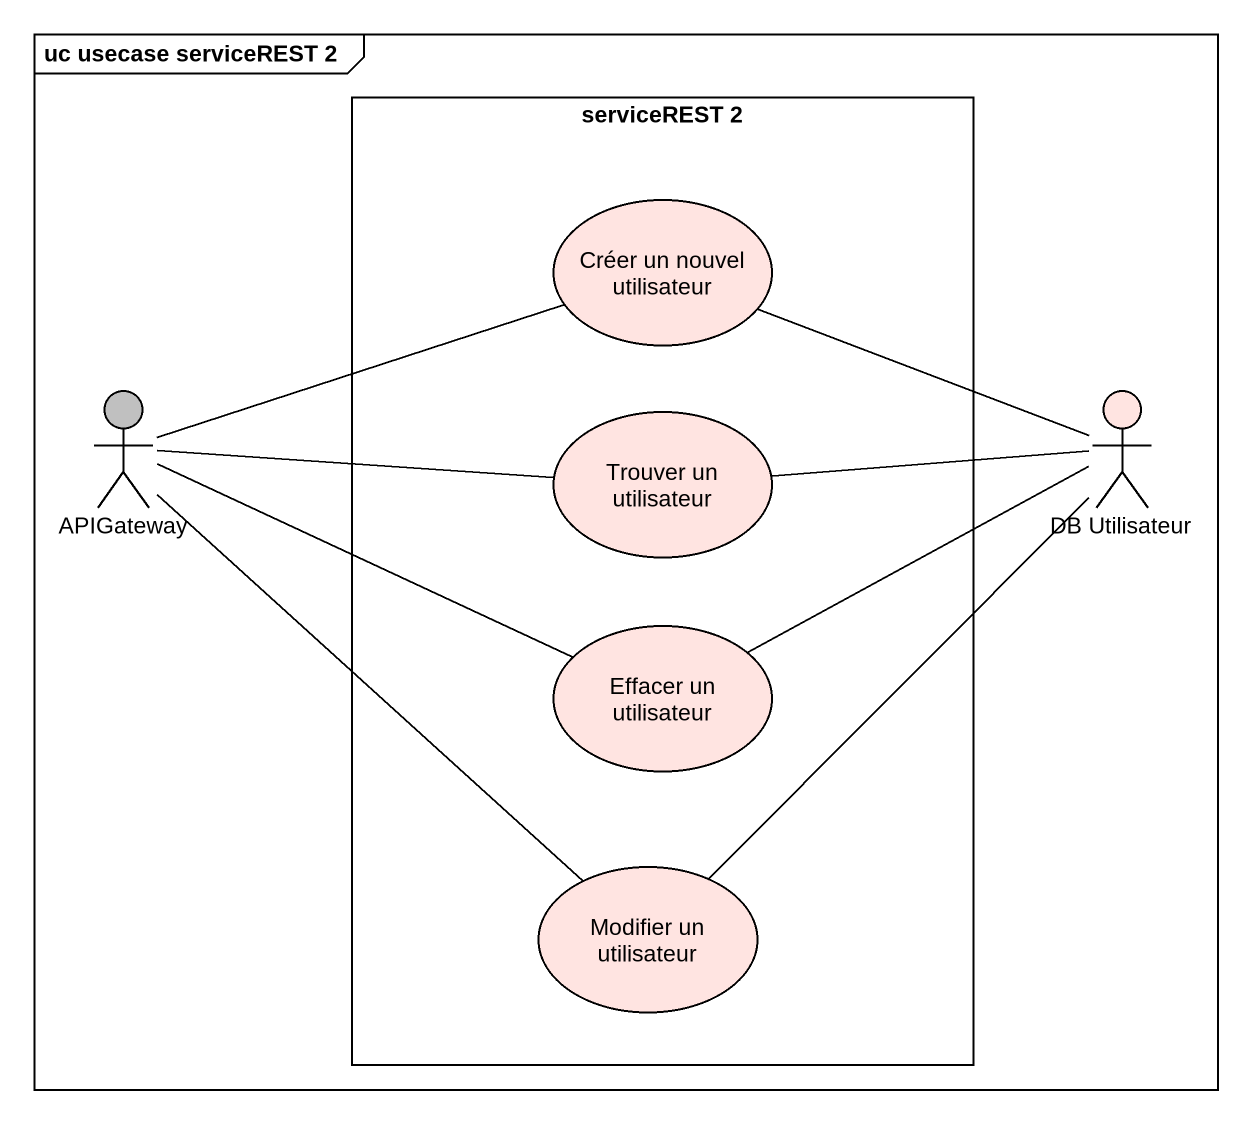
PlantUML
@startuml
mainframe uc usecase serviceREST 2
rectangle "serviceREST 2" as serviceREST_2 {
  usecase "Créer un nouvel utilisateur" as Créer_un_nouvel_utilisateur #FFE4E1
  usecase "Trouver un utilisateur" as Trouver_un_utilisateur #FFE4E1
  usecase "Effacer un utilisateur" as Effacer_un_utilisateur #FFE4E1
  usecase "Modifier un utilisateur" as Modifier_un_utilisateur #FFE4E1
}
actor APIGateway #C0C0C0
actor "DB Utilisateur" as DB_Utilisateur #FFE4E1
Créer_un_nouvel_utilisateur -right- DB_Utilisateur
APIGateway -right- Créer_un_nouvel_utilisateur
APIGateway -right- Trouver_un_utilisateur
APIGateway -right- Effacer_un_utilisateur
APIGateway -- Modifier_un_utilisateur
Trouver_un_utilisateur -right- DB_Utilisateur
Effacer_un_utilisateur -right- DB_Utilisateur
Modifier_un_utilisateur -up- DB_Utilisateur
@enduml
